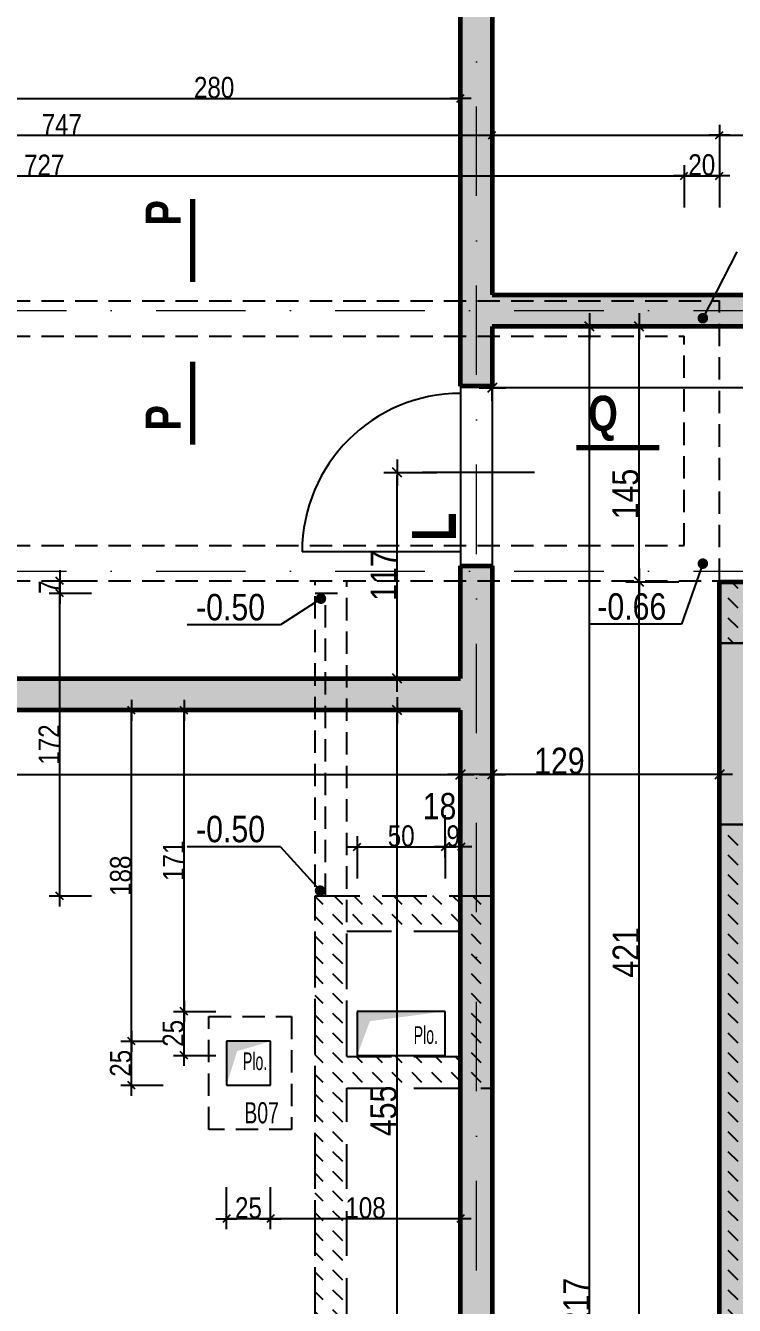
# Model space of a CAD drawing. Header units: millimetres. Extents: x 19188 to 26006, y -37354 to 0.
# Drawn here: x 20293 to 20696, y -35135 to -34408 of the extents above; entities that cross this region are included whole.
import ezdxf
from ezdxf.enums import TextEntityAlignment as Align

# ---------------------------------------------------------------- set-up
doc = ezdxf.new("R2010")
doc.units = ezdxf.units.MM
doc.linetypes.add('CACHEX2', pattern=[19.05, 12.7, -6.35])
doc.linetypes.add('TIRETPTX2', pattern=[50.8, 25.4, -12.7, 0, -12.7])
for name, color, linetype in [('01_cote_gen', 4, 'Continuous'), ('01_linteaux', 2, 'Continuous'), ('01_murs_sup', 2, 'CACHEX2'), ('01_poch_murs', 253, 'Continuous'), ('01_resv', 32, 'Continuous'), ('01_texte', 230, 'Continuous'), ('AA_COTES', 2, 'Continuous')]:
    doc.layers.add(name, color=color, linetype=linetype)
doc.layers.add('01_murs_coup', color=5, linetype='Continuous', lineweight=60)
doc.layers.add('01_tram_axes', color=2, linetype='TIRETPTX2', lineweight=9)
doc.styles.add('ARIAL NA', font='ARIALN.TTF')
doc.styles.add('impact', font='impact.ttf')
doc.styles.add('STYLE2', font='ARIALN.TTF')
doc.dimstyles.new('JB50', dxfattribs={"dimscale": 0.1, "dimtxt": 150, "dimasz": 15, "dimexe": 0.1, "dimexo": 0.1, "dimgap": 0.09, "dimtad": 1, "dimdec": 1, "dimdsep": 46, "dimtxsty": 'STYLE2', "dimblk1": 'BOND_G', "dimblk2": 'BOND_D', "dimsah": 1, "dimcen": 1.5, "dimdle": 0.01, "dimse1": 1, "dimse2": 1, "dimclrd": 4, "dimclre": 2, "dimclrt": 6, "dimazin": 2, "dimtfac": 2.333333, "dimtdec": 1, "dimtix": 1, "dimtmove": 2, "dimatfit": 3, "dimldrblk": 'BOND_G', "dimfxl": 1, "dimtolj": 1, "dimtzin": 0, "dimarcsym": 0})
doc.dimstyles.new('JB50res', dxfattribs={"dimscale": 0.1, "dimtxt": 120, "dimasz": 12, "dimexe": 0.1, "dimexo": 0.1, "dimgap": 0.09, "dimtad": 1, "dimdec": 1, "dimdsep": 46, "dimtxsty": 'STYLE2', "dimblk1": 'BOND_G', "dimblk2": 'BOND_D', "dimsah": 1, "dimcen": 1.5, "dimdle": 0.01, "dimse1": 1, "dimse2": 1, "dimclrd": 4, "dimclre": 2, "dimclrt": 6, "dimazin": 2, "dimtfac": 2.333333, "dimtdec": 1, "dimtix": 1, "dimtmove": 2, "dimatfit": 3, "dimldrblk": 'BOND_G', "dimfxl": 1, "dimtolj": 1, "dimtzin": 0, "dimarcsym": 0})

# ---------------------------------------------------------------- blocks, each defined once
blk = doc.blocks.new('BOND_G')
at = {"layer": 'AA_COTES', "color": 0}
for p, q in [((0, -5), (0, 15)), ((5, 0), (-5, 0)), ((1.77, 1.77), (-1.77, -1.77))]:
    blk.add_line(p, q, dxfattribs=at)
blk = doc.blocks.new('BOND_D')
at = {"layer": 'AA_COTES', "color": 0}
for p, q in [((0, 5), (0, -15)), ((5, 0), (-5, 0)), ((-1.77, -1.77), (1.77, 1.77))]:
    blk.add_line(p, q, dxfattribs=at)
blk = doc.blocks.new('*D3148')
at = {"layer": '01_cote_gen', "color": 4, "lineweight": -2, "ltscale": 2, "transparency": 16777216}
blk.add_line((20671.72, -85.1), (20574.72, -85.1), dxfattribs=at)
at = {"layer": 'Defpoints', "color": 0, "ltscale": 2, "transparency": 16777216}
for p in [(20673.22, 0), (20573.22, -85.1), (20573.22, -36661.01)]:
    blk.add_point(p, dxfattribs=at)
at = {"layer": '01_cote_gen', "color": 4, "lineweight": -2, "ltscale": 2, "transparency": 16777216, "xscale": 1.5, "yscale": 1.5, "zscale": 1.5, "rotation": 180}
blk.add_blockref('BOND_D', (20573.22, -85.1), dxfattribs=at)
at = {"layer": '01_cote_gen', "color": 4, "lineweight": -2, "ltscale": 2, "transparency": 16777216, "xscale": 1.5, "yscale": 1.5, "zscale": 1.5}
blk.add_blockref('BOND_G', (20673.22, -85.1), dxfattribs=at)
at = {"layer": '01_cote_gen', "color": 6, "lineweight": 0, "ltscale": 2, "transparency": 16777216, "insert": (20623.22, -77.43), "char_height": 15, "attachment_point": 5, "style": 'STYLE2'}
blk.add_mtext('\\A1;100', dxfattribs=at)
blk = doc.blocks.new('*D2943')
at = {"layer": '01_cote_gen', "color": 4, "lineweight": -2, "transparency": 16777216}
blk.add_line((20685.72, -34833.52), (20559.72, -34833.52), dxfattribs=at)
at = {"layer": 'Defpoints', "color": 0, "transparency": 16777216}
for p in [(20558.22, -34802.91), (20687.22, -34802.91), (20558.22, -34833.52)]:
    blk.add_point(p, dxfattribs=at)
at = {"layer": '01_cote_gen', "color": 4, "lineweight": -2, "transparency": 16777216, "xscale": 1.5, "yscale": 1.5, "zscale": 1.5, "rotation": 180}
blk.add_blockref('BOND_D', (20558.22, -34833.52), dxfattribs=at)
at = {"layer": '01_cote_gen', "color": 4, "lineweight": -2, "transparency": 16777216, "xscale": 1.5, "yscale": 1.5, "zscale": 1.5}
blk.add_blockref('BOND_G', (20687.22, -34833.52), dxfattribs=at)
at = {"layer": '01_cote_gen', "color": 6, "transparency": 16777216, "insert": (20596.36, -34825.85), "char_height": 15, "attachment_point": 5, "style": 'STYLE2'}
blk.add_mtext('\\A1;129', dxfattribs=at)
blk = doc.blocks.new('*D2948')
at = {"layer": '01_cote_gen', "color": 4, "lineweight": -2, "transparency": 16777216}
blk.add_line((20556.72, -34833.5), (20541.72, -34833.5), dxfattribs=at)
at = {"layer": 'Defpoints', "color": 0, "transparency": 16777216}
for p in [(20540.22, -34833.5), (20540.22, -34867.92), (20558.22, -34867.92)]:
    blk.add_point(p, dxfattribs=at)
at = {"layer": '01_cote_gen', "color": 4, "lineweight": -2, "transparency": 16777216, "xscale": 1.5, "yscale": 1.5, "zscale": 1.5, "rotation": 180}
blk.add_blockref('BOND_D', (20540.22, -34833.5), dxfattribs=at)
at = {"layer": '01_cote_gen', "color": 4, "lineweight": -2, "transparency": 16777216, "xscale": 1.5, "yscale": 1.5, "zscale": 1.5}
blk.add_blockref('BOND_G', (20558.22, -34833.5), dxfattribs=at)
at = {"layer": '01_cote_gen', "color": 6, "transparency": 16777216, "insert": (20528.27, -34851.56), "char_height": 15, "attachment_point": 5, "style": 'STYLE2'}
blk.add_mtext('\\A1;18', dxfattribs=at)
blk = doc.blocks.new('*D2983')
at = {"layer": '01_cote_gen', "color": 4, "lineweight": -2, "ltscale": 0.1, "transparency": 16777216}
blk.add_line((21306.72, -34613.82), (20559.72, -34613.82), dxfattribs=at)
at = {"layer": 'Defpoints', "color": 0, "ltscale": 0.1, "transparency": 16777216}
for p in [(20558.22, -34596.01), (21308.22, -34610.23), (20558.22, -34613.82)]:
    blk.add_point(p, dxfattribs=at)
at = {"layer": '01_cote_gen', "color": 4, "lineweight": -2, "ltscale": 0.1, "transparency": 16777216, "xscale": 1.5, "yscale": 1.5, "zscale": 1.5, "rotation": 180}
blk.add_blockref('BOND_D', (20558.22, -34613.82), dxfattribs=at)
at = {"layer": '01_cote_gen', "color": 4, "lineweight": -2, "ltscale": 0.1, "transparency": 16777216, "xscale": 1.5, "yscale": 1.5, "zscale": 1.5}
blk.add_blockref('BOND_G', (21308.22, -34613.82), dxfattribs=at)
at = {"layer": '01_cote_gen', "color": 6, "ltscale": 0.1, "transparency": 16777216, "insert": (20933.22, -34606.15), "char_height": 15, "attachment_point": 5, "style": 'STYLE2'}
blk.add_mtext('\\A1;750', dxfattribs=at)
blk = doc.blocks.new('*D2991')
at = {"layer": '01_cote_gen', "color": 4, "lineweight": -2, "ltscale": 0.1, "transparency": 16777216}
blk.add_line((19941.72, -34833.52), (20538.72, -34833.52), dxfattribs=at)
at = {"layer": 'Defpoints', "color": 0, "ltscale": 0.1, "transparency": 16777216}
for p in [(20540.22, -34833.52), (19940.22, -34860.51), (20540.22, -34887.31)]:
    blk.add_point(p, dxfattribs=at)
at = {"layer": '01_cote_gen', "color": 4, "lineweight": -2, "ltscale": 0.1, "transparency": 16777216, "xscale": 1.5, "yscale": 1.5, "zscale": 1.5, "rotation": 180}
blk.add_blockref('BOND_G', (19940.22, -34833.52), dxfattribs=at)
at = {"layer": '01_cote_gen', "color": 4, "lineweight": -2, "ltscale": 0.1, "transparency": 16777216, "xscale": 1.5, "yscale": 1.5, "zscale": 1.5}
blk.add_blockref('BOND_D', (20540.22, -34833.52), dxfattribs=at)
at = {"layer": '01_cote_gen', "color": 6, "ltscale": 0.1, "transparency": 16777216, "insert": (20240.22, -34825.85), "char_height": 15, "attachment_point": 5, "style": 'STYLE2'}
blk.add_mtext('\\A1;600', dxfattribs=at)
blk = doc.blocks.new('*D3129')
at = {"layer": '01_cote_gen', "color": 4, "lineweight": -2, "ltscale": 0.1, "transparency": 16777216}
blk.add_line((20504.15, -34777.51), (20504.15, -34663.53), dxfattribs=at)
at = {"layer": 'Defpoints', "color": 0, "ltscale": 0.1, "transparency": 16777216}
for p in [(20504.15, -34662.03), (20509.52, -34662.03), (20509.52, -34779.01)]:
    blk.add_point(p, dxfattribs=at)
at = {"layer": '01_cote_gen', "color": 4, "lineweight": -2, "ltscale": 0.1, "transparency": 16777216, "xscale": 1.5, "yscale": 1.5, "zscale": 1.5}
for name, p, rotation in [('BOND_D', (20504.15, -34662.03), 90), ('BOND_G', (20504.15, -34779.01), 270)]:
    blk.add_blockref(name, p, dxfattribs=dict(at, rotation=rotation))
at = {"layer": '01_cote_gen', "color": 6, "ltscale": 0.1, "transparency": 16777216, "insert": (20496.61, -34720.52), "char_height": 15, "attachment_point": 5, "rotation": 90, "style": 'STYLE2'}
blk.add_mtext('\\A1;117', dxfattribs=at)
blk = doc.blocks.new('*D3035')
at = {"layer": '01_cote_gen', "color": 4, "lineweight": -2, "ltscale": 0.1, "transparency": 16777216}
blk.add_line((20613.54, -35794.51), (20613.54, -34580.51), dxfattribs=at)
at = {"layer": 'Defpoints', "color": 0, "ltscale": 0.1, "transparency": 16777216}
for p in [(20613.54, -34579.01), (20641.87, -34579.01), (20621.04, -35796.01)]:
    blk.add_point(p, dxfattribs=at)
at = {"layer": '01_cote_gen', "color": 4, "lineweight": -2, "ltscale": 0.1, "transparency": 16777216, "xscale": 1.5, "yscale": 1.5, "zscale": 1.5}
for name, p, rotation in [('BOND_D', (20613.54, -34579.01), 90), ('BOND_G', (20613.54, -35796.01), 270)]:
    blk.add_blockref(name, p, dxfattribs=dict(at, rotation=rotation))
at = {"layer": '01_cote_gen', "color": 6, "ltscale": 0.1, "transparency": 16777216, "insert": (20606, -35138.45), "char_height": 15, "attachment_point": 5, "rotation": 90, "style": 'STYLE2'}
blk.add_mtext('\\A1;1217', dxfattribs=at)
blk = doc.blocks.new('*D3038')
at = {"layer": '01_cote_gen', "color": 4, "lineweight": -2, "ltscale": 0.1, "transparency": 16777216}
blk.add_line((20641.65, -34722.49), (20641.65, -34580.51), dxfattribs=at)
at = {"layer": 'Defpoints', "color": 0, "ltscale": 0.1, "transparency": 16777216}
for p in [(20641.65, -34579.01), (20654.66, -34579.01), (20664.15, -34723.99)]:
    blk.add_point(p, dxfattribs=at)
at = {"layer": '01_cote_gen', "color": 4, "lineweight": -2, "ltscale": 0.1, "transparency": 16777216, "xscale": 1.5, "yscale": 1.5, "zscale": 1.5}
for name, p, rotation in [('BOND_D', (20641.65, -34579.01), 90), ('BOND_G', (20641.65, -34723.99), 270)]:
    blk.add_blockref(name, p, dxfattribs=dict(at, rotation=rotation))
at = {"layer": '01_cote_gen', "color": 6, "ltscale": 0.1, "transparency": 16777216, "insert": (20633.98, -34674.21), "char_height": 15, "attachment_point": 5, "rotation": 90, "style": 'STYLE2'}
blk.add_mtext('\\A1;145', dxfattribs=at)
blk = doc.blocks.new('*D3116')
at = {"layer": '01_cote_gen', "color": 4, "lineweight": -2, "ltscale": 0.1, "transparency": 16777216}
blk.add_line((20504.15, -35250.51), (20504.15, -34798.51), dxfattribs=at)
at = {"layer": 'Defpoints', "color": 0, "ltscale": 0.1, "transparency": 16777216}
for p in [(20504.15, -34797.01), (20518.51, -34797.01), (20518.51, -35252.01)]:
    blk.add_point(p, dxfattribs=at)
at = {"layer": '01_cote_gen', "color": 4, "lineweight": -2, "ltscale": 0.1, "transparency": 16777216, "xscale": 1.5, "yscale": 1.5, "zscale": 1.5}
for name, p, rotation in [('BOND_D', (20504.15, -34797.01), 90), ('BOND_G', (20504.15, -35252.01), 270)]:
    blk.add_blockref(name, p, dxfattribs=dict(at, rotation=rotation))
at = {"layer": '01_cote_gen', "color": 6, "ltscale": 0.1, "transparency": 16777216, "insert": (20496.51, -35024.51), "char_height": 15, "attachment_point": 5, "rotation": 90, "style": 'STYLE2'}
blk.add_mtext('\\A1;455', dxfattribs=at)
blk = doc.blocks.new('*D2923')
at = {"layer": '01_cote_gen', "color": 4, "lineweight": -2, "ltscale": 0.1, "transparency": 16777216}
blk.add_line((20641.65, -35143.48), (20641.65, -34725.49), dxfattribs=at)
at = {"layer": 'Defpoints', "color": 0, "ltscale": 0.1, "transparency": 16777216}
for p in [(20641.65, -34723.99), (20664.15, -34723.99), (20664.15, -35144.98)]:
    blk.add_point(p, dxfattribs=at)
at = {"layer": '01_cote_gen', "color": 4, "lineweight": -2, "ltscale": 0.1, "transparency": 16777216, "xscale": 1.5, "yscale": 1.5, "zscale": 1.5}
for name, p, rotation in [('BOND_D', (20641.65, -34723.99), 90), ('BOND_G', (20641.65, -35144.98), 270)]:
    blk.add_blockref(name, p, dxfattribs=dict(at, rotation=rotation))
at = {"layer": '01_cote_gen', "color": 6, "ltscale": 0.1, "transparency": 16777216, "insert": (20634.11, -34934.48), "char_height": 15, "attachment_point": 5, "rotation": 90, "style": 'STYLE2'}
blk.add_mtext('\\A1;421', dxfattribs=at)
blk = doc.blocks.new('*D3701')
at = {"layer": '01_cote_gen', "color": 4, "lineweight": -2, "ltscale": 0.1, "transparency": 16777216}
blk.add_line((20559.42, -34470.45), (20866, -34470.45), dxfattribs=at)
at = {"layer": 'Defpoints', "color": 0, "ltscale": 0.1, "transparency": 16777216}
for p in [(20867.2, -34470.45), (20558.22, -34505.82), (20867.2, -34540.99)]:
    blk.add_point(p, dxfattribs=at)
at = {"layer": '01_cote_gen', "color": 4, "lineweight": -2, "ltscale": 0.1, "transparency": 16777216, "xscale": 1.2, "yscale": 1.2, "zscale": 1.2, "rotation": 180}
blk.add_blockref('BOND_G', (20558.22, -34470.45), dxfattribs=at)
at = {"layer": '01_cote_gen', "color": 4, "lineweight": -2, "ltscale": 0.1, "transparency": 16777216, "xscale": 1.2, "yscale": 1.2, "zscale": 1.2}
blk.add_blockref('BOND_D', (20867.2, -34470.45), dxfattribs=at)
at = {"layer": '01_cote_gen', "color": 6, "ltscale": 0.1, "transparency": 16777216, "insert": (20712.71, -34464.32), "char_height": 12, "attachment_point": 5, "style": 'STYLE2'}
blk.add_mtext('\\A1;309', dxfattribs=at)
blk = doc.blocks.new('*D3715')
at = {"layer": '01_cote_gen', "color": 4, "lineweight": -2, "ltscale": 0.1, "transparency": 16777216}
blk.add_line((20353.31, -35008.77), (20353.31, -34986.17), dxfattribs=at)
at = {"layer": 'Defpoints', "color": 0, "ltscale": 0.1, "transparency": 16777216}
for p in [(20353.31, -34984.97), (20432.24, -34984.97), (20432.24, -35009.97)]:
    blk.add_point(p, dxfattribs=at)
at = {"layer": '01_cote_gen', "color": 4, "lineweight": -2, "ltscale": 0.1, "transparency": 16777216, "xscale": 1.2, "yscale": 1.2, "zscale": 1.2}
for name, p, rotation in [('BOND_D', (20353.31, -34984.97), 90), ('BOND_G', (20353.31, -35009.97), 270)]:
    blk.add_blockref(name, p, dxfattribs=dict(at, rotation=rotation))
at = {"layer": '01_cote_gen', "color": 6, "ltscale": 0.1, "transparency": 16777216, "insert": (20347.18, -34997.47), "char_height": 12, "attachment_point": 5, "rotation": 90, "style": 'STYLE2'}
blk.add_mtext('\\A1;25', dxfattribs=at)
blk = doc.blocks.new('*D3716')
at = {"layer": '01_cote_gen', "color": 4, "lineweight": -2, "ltscale": 0.1, "transparency": 16777216}
blk.add_line((20353.31, -34983.77), (20353.31, -34798.21), dxfattribs=at)
at = {"layer": 'Defpoints', "color": 0, "ltscale": 0.1, "transparency": 16777216}
for p in [(20353.31, -34797.01), (20360.46, -34797.01), (20367.25, -34984.97)]:
    blk.add_point(p, dxfattribs=at)
at = {"layer": '01_cote_gen', "color": 4, "lineweight": -2, "ltscale": 0.1, "transparency": 16777216, "xscale": 1.2, "yscale": 1.2, "zscale": 1.2}
for name, p, rotation in [('BOND_D', (20353.31, -34797.01), 90), ('BOND_G', (20353.31, -34984.97), 270)]:
    blk.add_blockref(name, p, dxfattribs=dict(at, rotation=rotation))
at = {"layer": '01_cote_gen', "color": 6, "ltscale": 0.1, "transparency": 16777216, "insert": (20347.18, -34890.99), "char_height": 12, "attachment_point": 5, "rotation": 90, "style": 'STYLE2'}
blk.add_mtext('\\A1;188', dxfattribs=at)
blk = doc.blocks.new('*D3717')
at = {"layer": '01_cote_gen', "color": 4, "lineweight": -2, "ltscale": 0.1, "transparency": 16777216}
blk.add_line((20383.15, -34991.78), (20383.15, -34969.18), dxfattribs=at)
at = {"layer": 'Defpoints', "color": 0, "ltscale": 0.1, "transparency": 16777216}
for p in [(20383.15, -34967.98), (20531.5, -34967.98), (20531.5, -34992.98)]:
    blk.add_point(p, dxfattribs=at)
at = {"layer": '01_cote_gen', "color": 4, "lineweight": -2, "ltscale": 0.1, "transparency": 16777216, "xscale": 1.2, "yscale": 1.2, "zscale": 1.2}
for name, p, rotation in [('BOND_D', (20383.15, -34967.98), 90), ('BOND_G', (20383.15, -34992.98), 270)]:
    blk.add_blockref(name, p, dxfattribs=dict(at, rotation=rotation))
at = {"layer": '01_cote_gen', "color": 6, "ltscale": 0.1, "transparency": 16777216, "insert": (20377.01, -34980.48), "char_height": 12, "attachment_point": 5, "rotation": 90, "style": 'STYLE2'}
blk.add_mtext('\\A1;25', dxfattribs=at)
blk = doc.blocks.new('*D3718')
at = {"layer": '01_cote_gen', "color": 4, "lineweight": -2, "ltscale": 0.1, "transparency": 16777216}
blk.add_line((20383.15, -34966.78), (20383.15, -34798.21), dxfattribs=at)
at = {"layer": 'Defpoints', "color": 0, "ltscale": 0.1, "transparency": 16777216}
for p in [(20383.15, -34797.01), (20389.15, -34797.01), (20389.15, -34967.98)]:
    blk.add_point(p, dxfattribs=at)
at = {"layer": '01_cote_gen', "color": 4, "lineweight": -2, "ltscale": 0.1, "transparency": 16777216, "xscale": 1.2, "yscale": 1.2, "zscale": 1.2}
for name, p, rotation in [('BOND_D', (20383.15, -34797.01), 90), ('BOND_G', (20383.15, -34967.98), 270)]:
    blk.add_blockref(name, p, dxfattribs=dict(at, rotation=rotation))
at = {"layer": '01_cote_gen', "color": 6, "ltscale": 0.1, "transparency": 16777216, "insert": (20377.11, -34882.49), "char_height": 12, "attachment_point": 5, "rotation": 90, "style": 'STYLE2'}
blk.add_mtext('\\A1;171', dxfattribs=at)
blk = doc.blocks.new('*D3719')
at = {"layer": '01_cote_gen', "color": 4, "lineweight": -2, "ltscale": 0.1, "transparency": 16777216}
blk.add_line((20482.7, -34874.57), (20530.3, -34874.57), dxfattribs=at)
at = {"layer": 'Defpoints', "color": 0, "ltscale": 0.1, "transparency": 16777216}
for p in [(20531.5, -34874.57), (20481.5, -34967.98), (20531.5, -34967.98)]:
    blk.add_point(p, dxfattribs=at)
at = {"layer": '01_cote_gen', "color": 4, "lineweight": -2, "ltscale": 0.1, "transparency": 16777216, "xscale": 1.2, "yscale": 1.2, "zscale": 1.2, "rotation": 180}
blk.add_blockref('BOND_G', (20481.5, -34874.57), dxfattribs=at)
at = {"layer": '01_cote_gen', "color": 4, "lineweight": -2, "ltscale": 0.1, "transparency": 16777216, "xscale": 1.2, "yscale": 1.2, "zscale": 1.2}
blk.add_blockref('BOND_D', (20531.5, -34874.57), dxfattribs=at)
at = {"layer": '01_cote_gen', "color": 6, "ltscale": 0.1, "transparency": 16777216, "insert": (20506.5, -34868.44), "char_height": 12, "attachment_point": 5, "style": 'STYLE2'}
blk.add_mtext('\\A1;50', dxfattribs=at)
blk = doc.blocks.new('*D3720')
at = {"layer": '01_cote_gen', "color": 4, "lineweight": -2, "ltscale": 0.1, "transparency": 16777216}
blk.add_line((20539.33, -34874.57), (20532.7, -34874.57), dxfattribs=at)
at = {"layer": 'Defpoints', "color": 0, "ltscale": 0.1, "transparency": 16777216}
for p in [(20531.5, -34874.57), (20531.5, -34971.25), (20540.53, -34971.25)]:
    blk.add_point(p, dxfattribs=at)
at = {"layer": '01_cote_gen', "color": 4, "lineweight": -2, "ltscale": 0.1, "transparency": 16777216, "xscale": 1.2, "yscale": 1.2, "zscale": 1.2, "rotation": 180}
blk.add_blockref('BOND_D', (20531.5, -34874.57), dxfattribs=at)
at = {"layer": '01_cote_gen', "color": 4, "lineweight": -2, "ltscale": 0.1, "transparency": 16777216, "xscale": 1.2, "yscale": 1.2, "zscale": 1.2}
blk.add_blockref('BOND_G', (20540.53, -34874.57), dxfattribs=at)
at = {"layer": '01_cote_gen', "color": 6, "ltscale": 0.1, "transparency": 16777216, "insert": (20536.02, -34868.44), "char_height": 12, "attachment_point": 5, "style": 'STYLE2'}
blk.add_mtext('\\A1;9', dxfattribs=at)
blk = doc.blocks.new('*D3745')
at = {"layer": '01_cote_gen', "color": 4, "lineweight": -2, "ltscale": 0.1, "transparency": 16777216}
blk.add_line((20261.47, -34449.52), (20539.02, -34449.52), dxfattribs=at)
at = {"layer": 'Defpoints', "color": 0, "ltscale": 0.1, "transparency": 16777216}
for p in [(20540.22, -34449.52), (20540.22, -34455.83), (20260.27, -34467.52)]:
    blk.add_point(p, dxfattribs=at)
at = {"layer": '01_cote_gen', "color": 4, "lineweight": -2, "ltscale": 0.1, "transparency": 16777216, "xscale": 1.2, "yscale": 1.2, "zscale": 1.2, "rotation": 180}
blk.add_blockref('BOND_G', (20260.27, -34449.52), dxfattribs=at)
at = {"layer": '01_cote_gen', "color": 4, "lineweight": -2, "ltscale": 0.1, "transparency": 16777216, "xscale": 1.2, "yscale": 1.2, "zscale": 1.2}
blk.add_blockref('BOND_D', (20540.22, -34449.52), dxfattribs=at)
at = {"layer": '01_cote_gen', "color": 6, "ltscale": 0.1, "transparency": 16777216, "insert": (20400.24, -34443.39), "char_height": 12, "attachment_point": 5, "style": 'STYLE2'}
blk.add_mtext('\\A1;280', dxfattribs=at)
blk = doc.blocks.new('*D3748')
at = {"layer": '01_cote_gen', "color": 4, "lineweight": -2, "ltscale": 0.1, "transparency": 16777216}
blk.add_line((20539.02, -35085.76), (20433.44, -35085.76), dxfattribs=at)
at = {"layer": 'Defpoints', "color": 0, "ltscale": 0.1, "transparency": 16777216}
for p in [(20432.24, -35009.97), (20540.22, -35047.8), (20432.24, -35085.76)]:
    blk.add_point(p, dxfattribs=at)
at = {"layer": '01_cote_gen', "color": 4, "lineweight": -2, "ltscale": 0.1, "transparency": 16777216, "xscale": 1.2, "yscale": 1.2, "zscale": 1.2, "rotation": 180}
blk.add_blockref('BOND_D', (20432.24, -35085.76), dxfattribs=at)
at = {"layer": '01_cote_gen', "color": 4, "lineweight": -2, "ltscale": 0.1, "transparency": 16777216, "xscale": 1.2, "yscale": 1.2, "zscale": 1.2}
blk.add_blockref('BOND_G', (20540.22, -35085.76), dxfattribs=at)
at = {"layer": '01_cote_gen', "color": 6, "ltscale": 0.1, "transparency": 16777216, "insert": (20486.23, -35079.63), "char_height": 12, "attachment_point": 5, "style": 'STYLE2'}
blk.add_mtext('\\A1;108', dxfattribs=at)
blk = doc.blocks.new('*D3749')
at = {"layer": '01_cote_gen', "color": 4, "lineweight": -2, "ltscale": 0.1, "transparency": 16777216}
blk.add_line((20431.04, -35085.76), (20408.44, -35085.76), dxfattribs=at)
at = {"layer": 'Defpoints', "color": 0, "ltscale": 0.1, "transparency": 16777216}
for p in [(20407.24, -35009.97), (20432.24, -35009.97), (20407.24, -35085.76)]:
    blk.add_point(p, dxfattribs=at)
at = {"layer": '01_cote_gen', "color": 4, "lineweight": -2, "ltscale": 0.1, "transparency": 16777216, "xscale": 1.2, "yscale": 1.2, "zscale": 1.2, "rotation": 180}
blk.add_blockref('BOND_D', (20407.24, -35085.76), dxfattribs=at)
at = {"layer": '01_cote_gen', "color": 4, "lineweight": -2, "ltscale": 0.1, "transparency": 16777216, "xscale": 1.2, "yscale": 1.2, "zscale": 1.2}
blk.add_blockref('BOND_G', (20432.24, -35085.76), dxfattribs=at)
at = {"layer": '01_cote_gen', "color": 6, "ltscale": 0.1, "transparency": 16777216, "insert": (20419.74, -35079.63), "char_height": 12, "attachment_point": 5, "style": 'STYLE2'}
blk.add_mtext('\\A1;25', dxfattribs=at)
blk = doc.blocks.new('*D3856')
at = {"layer": '01_cote_gen', "color": 4, "lineweight": -2, "ltscale": 0.5, "transparency": 16777216}
blk.add_line((19941.42, -34470.45), (20686.02, -34470.45), dxfattribs=at)
at = {"layer": 'Defpoints', "color": 0, "ltscale": 0.5, "transparency": 16777216}
for p in [(20687.22, -34470.45), (19940.22, -34506.77), (20687.22, -34564.51)]:
    blk.add_point(p, dxfattribs=at)
at = {"layer": '01_cote_gen', "color": 4, "lineweight": -2, "ltscale": 0.5, "transparency": 16777216, "xscale": 1.2, "yscale": 1.2, "zscale": 1.2, "rotation": 180}
blk.add_blockref('BOND_G', (19940.22, -34470.45), dxfattribs=at)
at = {"layer": '01_cote_gen', "color": 4, "lineweight": -2, "ltscale": 0.5, "transparency": 16777216, "xscale": 1.2, "yscale": 1.2, "zscale": 1.2}
blk.add_blockref('BOND_D', (20687.22, -34470.45), dxfattribs=at)
at = {"layer": '01_cote_gen', "color": 6, "ltscale": 0.5, "transparency": 16777216, "insert": (20313.72, -34464.44), "char_height": 12, "attachment_point": 5, "style": 'STYLE2'}
blk.add_mtext('\\A1;747', dxfattribs=at)
blk = doc.blocks.new('*D3857')
at = {"layer": '01_cote_gen', "color": 4, "lineweight": -2, "ltscale": 0.5, "transparency": 16777216}
blk.add_line((19941.42, -34493.47), (20666.02, -34493.47), dxfattribs=at)
at = {"layer": 'Defpoints', "color": 0, "ltscale": 0.5, "transparency": 16777216}
for p in [(19940.22, -34488.45), (20667.22, -34493.47), (20667.22, -34584.51)]:
    blk.add_point(p, dxfattribs=at)
at = {"layer": '01_cote_gen', "color": 4, "lineweight": -2, "ltscale": 0.5, "transparency": 16777216, "xscale": 1.2, "yscale": 1.2, "zscale": 1.2, "rotation": 180}
blk.add_blockref('BOND_G', (19940.22, -34493.47), dxfattribs=at)
at = {"layer": '01_cote_gen', "color": 4, "lineweight": -2, "ltscale": 0.5, "transparency": 16777216, "xscale": 1.2, "yscale": 1.2, "zscale": 1.2}
blk.add_blockref('BOND_D', (20667.22, -34493.47), dxfattribs=at)
at = {"layer": '01_cote_gen', "color": 6, "ltscale": 0.5, "transparency": 16777216, "insert": (20303.72, -34487.43), "char_height": 12, "attachment_point": 5, "style": 'STYLE2'}
blk.add_mtext('\\A1;727', dxfattribs=at)
blk = doc.blocks.new('*D3858')
at = {"layer": '01_cote_gen', "color": 4, "lineweight": -2, "ltscale": 0.5, "transparency": 16777216}
blk.add_line((20668.42, -34493.47), (20686.02, -34493.47), dxfattribs=at)
at = {"layer": 'Defpoints', "color": 0, "ltscale": 0.5, "transparency": 16777216}
for p in [(20687.22, -34488.45), (20687.22, -34493.47), (20667.22, -34499.47)]:
    blk.add_point(p, dxfattribs=at)
at = {"layer": '01_cote_gen', "color": 4, "lineweight": -2, "ltscale": 0.5, "transparency": 16777216, "xscale": 1.2, "yscale": 1.2, "zscale": 1.2, "rotation": 180}
blk.add_blockref('BOND_G', (20667.22, -34493.47), dxfattribs=at)
at = {"layer": '01_cote_gen', "color": 4, "lineweight": -2, "ltscale": 0.5, "transparency": 16777216, "xscale": 1.2, "yscale": 1.2, "zscale": 1.2}
blk.add_blockref('BOND_D', (20687.22, -34493.47), dxfattribs=at)
at = {"layer": '01_cote_gen', "color": 6, "ltscale": 0.5, "transparency": 16777216, "insert": (20677.22, -34487.33), "char_height": 12, "attachment_point": 5, "style": 'STYLE2'}
blk.add_mtext('\\A1;20', dxfattribs=at)
blk = doc.blocks.new('*D3865')
at = {"layer": '01_cote_gen', "color": 4, "lineweight": -2, "ltscale": 0.1, "transparency": 16777216}
blk.add_line((20312.53, -34901.27), (20312.53, -34731.71), dxfattribs=at)
at = {"layer": 'Defpoints', "color": 0, "ltscale": 0.1, "transparency": 16777216}
for p in [(20312.53, -34730.51), (20475.57, -34730.51), (20330.53, -34902.47)]:
    blk.add_point(p, dxfattribs=at)
at = {"layer": '01_cote_gen', "color": 4, "lineweight": -2, "ltscale": 0.1, "transparency": 16777216, "xscale": 1.2, "yscale": 1.2, "zscale": 1.2}
for name, p, rotation in [('BOND_D', (20312.53, -34730.51), 90), ('BOND_G', (20312.53, -34902.47), 270)]:
    blk.add_blockref(name, p, dxfattribs=dict(at, rotation=rotation))
at = {"layer": '01_cote_gen', "color": 6, "ltscale": 0.1, "transparency": 16777216, "insert": (20306.5, -34816.49), "char_height": 12, "attachment_point": 5, "rotation": 90, "style": 'STYLE2'}
blk.add_mtext('\\A1;172', dxfattribs=at)
blk = doc.blocks.new('*D3866')
at = {"layer": '01_cote_gen', "color": 4, "lineweight": -2, "ltscale": 0.1, "transparency": 16777216}
blk.add_line((20312.53, -34729.31), (20312.53, -34724.71), dxfattribs=at)
at = {"layer": 'Defpoints', "color": 0, "ltscale": 0.1, "transparency": 16777216}
for p in [(20312.53, -34723.51), (20322.24, -34723.51), (20322.24, -34730.51)]:
    blk.add_point(p, dxfattribs=at)
at = {"layer": '01_cote_gen', "color": 4, "lineweight": -2, "ltscale": 0.1, "transparency": 16777216, "xscale": 1.2, "yscale": 1.2, "zscale": 1.2}
for name, p, rotation in [('BOND_D', (20312.53, -34723.51), 90), ('BOND_G', (20312.53, -34730.51), 270)]:
    blk.add_blockref(name, p, dxfattribs=dict(at, rotation=rotation))
at = {"layer": '01_cote_gen', "color": 6, "ltscale": 0.1, "transparency": 16777216, "insert": (20306.53, -34727.01), "char_height": 12, "attachment_point": 5, "rotation": 90, "style": 'STYLE2'}
blk.add_mtext('\\A1;7', dxfattribs=at)

msp = doc.modelspace()

# ---------------------------------------------------------------- hatches: boundary and pattern name
at = {"layer": '01_murs_sup', "ltscale": 0.1}
h = msp.add_hatch(dxfattribs=at)
h.set_pattern_fill('DASH', color=256, scale=2.5, angle=135)
h.set_pattern_definition([(135, (2512.853, 4257.749), (-11.2253202, 9e-16), [7.9375, -7.9375])])
h.paths.add_polyline_path([(20707.22, -35124.98), (20707.22, -35035.98), (20932.22, -35035.98), (20932.22, -35082.6), (20913.18, -35082.6), (20913.18, -35124.98)], flags=16)
h.paths.add_polyline_path([(20707.22, -35015.98), (20707.22, -34922.37), (20932.22, -34922.37), (20932.22, -35015.98)], flags=16)
h.paths.add_polyline_path([(20540.53, -34993.58), (20475.57, -34993.58), (20475.57, -34922.37), (20540.53, -34922.37)], flags=16)
h.paths.add_polyline_path([(20501.1, -34979.64, -1), (20521.1, -34979.64, -1)], flags=0)
h.paths.add_polyline_path([(20504.6, -34979.64, -1), (20517.6, -34979.64, -1)], flags=0)
h.paths.add_polyline_path([(21308.22, -34929.98), (21292.22, -34929.98), (21292.22, -35082.6), (21177.34, -35082.6), (21177.34, -35100.6), (21308.22, -35100.6)])
h.paths.add_polyline_path([(21308.22, -34819.98), (21292.22, -34819.98), (21292.22, -34741.98), (21177.3, -34741.98), (21177.3, -34723.98), (21308.22, -34723.98)])
h.paths.add_polyline_path([(21067.3, -34723.98), (20952.22, -34723.98), (20952.22, -34741.98), (21067.3, -34741.98)])
h.paths.add_polyline_path([(20842.22, -34723.98), (20687.22, -34723.98), (20687.22, -34758.88), (20707.22, -34758.88), (20707.22, -34741.98), (20842.22, -34741.98)])
h.paths.add_polyline_path([(20488.39, -34973.54), (20533.95, -34973.54), (20533.95, -34948.33), (20488.39, -34948.33)], flags=8)
h.paths.add_polyline_path([(20947.22, -34880.09), (20947.22, -34902.37), (20872.38, -34902.37), (20872.38, -34880.09)])
h.paths.add_polyline_path([(20675.57, -35309.98), (20675.57, -35329.98), (20933.18, -35329.98), (20933.18, -35100.6), (21067.3, -35100.6), (21067.3, -35082.6), (20952.22, -35082.6), (20952.22, -34902.37), (20947.22, -34902.37), (20947.22, -34880.09), (20872.38, -34880.09), (20872.38, -34902.37), (20707.22, -34902.37), (20707.22, -34861.88), (20687.22, -34861.88), (20687.22, -35144.98), (20913.18, -35144.98), (20913.18, -35309.98)])
h.paths.add_polyline_path([(20457.57, -35144.98), (20475.57, -35144.98), (20475.57, -35011.58), (20558.53, -35011.58), (20558.53, -34902.37), (20457.57, -34902.37)])
h.paths.add_polyline_path([(20475.57, -35309.98), (20457.57, -35309.98), (20457.57, -35329.98), (20475.57, -35329.98)])
at = {"layer": '01_poch_murs', "ltscale": 0.1}
h = msp.add_hatch(color=256, dxfattribs=at)
h.dxf.hatch_style = 1
h.paths.add_polyline_path([(20637.22, -33952.01), (20540.22, -33952.01), (20540.22, -33752.01), (20540.22, -33952.01), (20437.22, -33952.01), (20437.22, -33968.01), (20540.22, -33968.01), (20540.22, -34613.01), (20558.22, -34613.01), (20558.22, -34579.01), (20934.22, -34579.01), (20934.22, -34560.98), (20558.22, -34561.01), (20558.22, -33968.01), (20637.22, -33968.01)])
h.paths.add_polyline_path([(20337.22, -33952.01), (20237.22, -33952.01), (20237.22, -33968.01), (20337.22, -33968.01)])
h.paths.add_polyline_path([(20037.22, -33952.01), (19924.22, -33952.01), (19924.22, -34424.01), (19940.22, -34424.01), (19940.22, -33968.01), (20037.22, -33968.01)])
h.paths.add_polyline_path([(21037.22, -33952.01), (20837.22, -33952.01), (20837.22, -33968.01), (21037.22, -33968.01)])
h.paths.add_polyline_path([(21308.22, -33752.01), (21292.22, -33752.01), (21292.22, -33952.01), (21292.22, -33952.01), (21137.22, -33952.01), (21137.22, -33968.01), (21292.22, -33968.01), (21292.22, -34561.01), (21036.22, -34561.01), (21036.22, -34579.01), (21308.22, -34578.99)])
h.paths.add_polyline_path([(21536.22, -33952.01), (21310.22, -33952.01), (21310.22, -34579.01), (21562.22, -34579.01), (21562.22, -34561.01), (21326.22, -34561.01), (21326.22, -33968.01), (21536.22, -33968.01)])
h.paths.add_polyline_path([(21794.22, -33952.01), (21636.22, -33952.01), (21636.22, -33968.01), (21794.22, -33968.01)])
h.paths.add_polyline_path([(22112.22, -33952.01), (21894.22, -33952.01), (21894.22, -33968.01), (22112.22, -33968.01)])
h.paths.add_polyline_path([(22349.22, -33952.01), (22212.22, -33952.01), (22212.22, -33968.01), (22333.22, -33968.01), (22333.22, -34019.01), (22349.22, -34019.01)])
h.paths.add_polyline_path([(22349.22, -34219.01), (22333.22, -34219.01), (22333.71, -34365.05), (22349.71, -34365.05)])
h.paths.add_polyline_path([(22349.71, -34465.05), (22333.71, -34465.05), (22333.22, -34635.01), (21907.22, -34635.01), (21907.22, -34570.01), (21887.22, -34570.01), (21887.22, -34635.01), (21721.22, -34635.01), (21721.22, -34561.01), (21664.22, -34561.01), (21664.22, -34579.01), (21703.22, -34579.01), (21703.22, -34709.01), (21664.22, -34709.01), (21664.22, -34727.01), (21721.22, -34727.01), (21721.22, -34653.01), (21887.22, -34653.01), (21887.22, -34718.01), (21907.22, -34718.01), (21907.22, -34653.01), (22333.22, -34653.01), (22333.22, -34823.01), (22349.22, -34823.01)])
h.paths.add_polyline_path([(21562.22, -34709.01), (21310.22, -34709.01), (21310.22, -35336.01), (21571.22, -35336.01), (21571.22, -35320.01), (21326.22, -35320.01), (21326.22, -34727.01), (21562.22, -34727.01)])
h.paths.add_polyline_path([(22349.22, -34923.01), (22333.22, -34923.01), (22333.22, -35019.01), (22349.22, -35019.01)])
h.paths.add_polyline_path([(20952.22, -34741.99), (20967.22, -34741.99), (20967.22, -34723.99), (20869.22, -34723.99), (20869.22, -34741.99), (20932.22, -34741.99), (20932.22, -34904.99), (20707.22, -34904.99), (20707.22, -34741.99), (20767.22, -34741.99), (20767.22, -34723.99), (20687.22, -34723.99), (20687.22, -35144.98), (20913.18, -35144.98), (20913.18, -35309.98), (20688.22, -35309.98), (20688.22, -35493.98), (20706.22, -35493.98), (20706.22, -35329.98), (20933.18, -35329.98), (20933.18, -35101.99), (21292.22, -35101.99), (21292.22, -35375.01), (21308.22, -35375.01), (21308.22, -34723.99), (21069.22, -34723.99), (21069.22, -34741.99), (21292.22, -34741.99), (21292.22, -35081.99), (20952.22, -35081.99)])
h.paths.add_polyline_path([(20932.22, -34924.99), (20932.22, -35014.99), (20707.22, -35014.99), (20707.22, -34924.99)], flags=16)
h.paths.add_polyline_path([(20932.22, -35034.99), (20932.22, -35081.99), (20913.18, -35081.99), (20913.18, -35124.98), (20707.22, -35124.98), (20707.22, -35034.99)], flags=16)
h.paths.add_polyline_path([(20558.22, -34715.01), (20540.22, -34715.01), (20540.22, -34779.01), (19940.22, -34779.01), (19940.22, -34524.01), (19924.22, -34524.01), (19924.22, -34924.01), (19940.22, -34924.01), (19940.22, -34797.01), (20540.22, -34797.01), (20540.22, -35203), (20558.22, -35203)])
h.paths.add_polyline_path([(20558.22, -35305), (20540.22, -35305), (20540.25, -35591.01), (19940.25, -35591.01), (19940.22, -35529.01), (19924.22, -35529.01), (19924.22, -35820.01), (19940.22, -35820.01), (19940.25, -35609.01), (20540.25, -35609.01), (20540.22, -35814.01), (20581.22, -35814.01), (20581.22, -35796.01), (20558.22, -35796.01)])
h.paths.add_polyline_path([(20706.22, -35595.98), (20688.22, -35595.98), (20688.22, -35796.01), (20683.22, -35796.01), (20683.22, -35814.01), (20688.22, -35814.01), (20688.22, -36205), (20457.22, -36205), (20457.22, -36223), (20688.22, -36223), (20688.22, -36381.01), (20928.22, -36381.01), (20928.22, -36645.01), (20673.22, -36645.01), (20673.22, -36661.01), (21006.22, -36661.01), (21006.22, -36645.01), (20944.22, -36645.01), (20944.22, -36381.01), (20962.22, -36381.01), (20962.22, -36365.01), (20706.22, -36365.01)])
h.paths.add_polyline_path([(21308.22, -35475.01), (21292.22, -35475.01), (21292.22, -35719.01), (21308.22, -35719.01)])
h.paths.add_polyline_path([(21308.22, -35819.01), (21292.22, -35819.01), (21292.22, -36019.01), (21308.22, -36019.01)])
h.paths.add_polyline_path([(21308.22, -36119.01), (21292.22, -36119.01), (21292.22, -36365.01), (21262.22, -36365.01), (21262.22, -36381.01), (21308.22, -36381.01)])
h.paths.add_polyline_path([(20303.22, -36365), (20265.22, -36365.01), (20265.22, -36381.01), (20287.22, -36381), (20287.22, -36645), (20226.22, -36645.01), (20226.22, -36661.01), (20326.22, -36661.01), (20326.22, -36645.01), (20303.22, -36645.01)])
h.paths.add_polyline_path([(19940.22, -36225.01), (19924.22, -36225.01), (19924.22, -36381.01), (19965.22, -36381.01), (19965.22, -36365.01), (19940.22, -36365.01)])
h.paths.add_polyline_path([(19940.22, -35920.01), (19924.22, -35920.01), (19924.22, -36125.01), (19940.22, -36125.01)])
h.paths.add_polyline_path([(20573.22, -36645.01), (20426.22, -36645.01), (20426.22, -36661.01), (20573.22, -36661.01)])
h.paths.add_polyline_path([(20939.22, -34760.38), (20939.36, -34760.38), (20939.36, -34749.79), (20939.22, -34749.79)], flags=16)
h.paths.add_polyline_path([(20292.02, -36497.71), (20292.02, -36466.48)], flags=16)

# ---------------------------------------------------------------- linework, layer by layer
at = {"layer": '01_linteaux', "ltscale": 0.1}
for p, q in [((20540.22, -34613.01), (20540.22, -34715.01)), ((20558.22, -34613.01), (20558.22, -34715.01)), ((20582.21, -34662.03), (20518.51, -34662.03)), ((20582.21, -34662.03), (20518.51, -34662.03)), ((20540.22, -34707.03), (20450.22, -34707.03)), ((20540.22, -34707.03), (20450.22, -34707.03))]:
    msp.add_line(p, q, dxfattribs=at)
msp.add_arc((20540.22, -34707.03), 90, 90, 180, dxfattribs=at)
msp.add_arc((20540.22, -34707.03), 90, 90, 180, dxfattribs=at)
at = {"layer": '01_murs_coup'}
for p, q in [((20540.22, -34613.01), (20540.22, -33968.01)), ((20558.22, -33968.01), (20558.22, -34561.01)), ((20558.22, -34561.01), (20934.22, -34560.98)), ((20558.22, -34579.01), (20558.22, -34613.01)), ((20934.22, -34579.01), (20558.22, -34579.01)), ((20558.22, -34613.01), (20540.22, -34613.01)), ((20540.22, -34779.01), (20540.22, -34715.01)), ((20540.22, -34715.01), (20558.22, -34715.01)), ((20558.22, -34715.01), (20558.22, -35203)), ((20687.22, -35144.98), (20687.22, -34723.99)), ((20687.22, -34723.99), (20767.22, -34723.99)), ((19940.22, -34779.01), (20540.22, -34779.01)), ((20540.22, -34797.01), (19940.22, -34797.01)), ((20540.22, -35203), (20540.22, -34797.01))]:
    msp.add_line(p, q, dxfattribs=at)
at = {"layer": '01_murs_sup'}
for p, q in [((19940.22, -34564.51), (20687.22, -34564.51)), ((20687.22, -34723.51), (20687.22, -34564.51)), ((19940.22, -34584.51), (20667.22, -34584.51)), ((20667.22, -34703.51), (20667.22, -34584.51)), ((19940.22, -34703.51), (20667.22, -34703.51)), ((19940.22, -34723.51), (20687.22, -34723.51)), ((20457.57, -35144.98), (20457.57, -34723.51)), ((20475.57, -34993.58), (20475.57, -34723.51)), ((20457.57, -34730.51), (20475.57, -34730.51)), ((20463.57, -34902.37), (20463.57, -34730.51))]:
    msp.add_line(p, q, dxfattribs=at)
at = {"layer": '01_murs_sup', "ltscale": 2}
for p, q in [((20687.22, -34723.98), (20842.22, -34723.98)), ((20687.22, -34723.98), (20842.22, -34723.98)), ((20842.22, -34723.98), (20687.22, -34723.98)), ((20842.22, -34723.98), (20687.22, -34723.98)), ((20687.22, -34758.88), (20687.22, -34723.98)), ((20687.22, -34758.88), (20687.22, -34723.98)), ((20707.22, -34758.88), (20687.22, -34758.88)), ((20687.22, -34758.88), (20707.22, -34758.88)), ((20687.22, -35144.98), (20687.22, -34861.88)), ((20707.22, -34861.88), (20687.22, -34861.88)), ((20687.22, -35144.98), (20687.22, -34861.88)), ((20687.22, -34861.88), (20707.22, -34861.88)), ((20457.57, -35144.98), (20457.57, -34902.37)), ((20457.57, -34902.37), (20558.53, -34902.37)), ((20457.57, -34902.37), (20558.53, -34902.37)), ((20558.53, -35011.58), (20558.53, -34902.37)), ((20558.53, -35011.58), (20558.53, -34902.37)), ((20475.57, -34993.58), (20475.57, -34922.37)), ((20475.57, -34922.37), (20540.53, -34922.37)), ((20475.57, -34922.37), (20540.53, -34922.37)), ((20540.53, -34993.58), (20540.53, -34922.37)), ((20540.53, -34993.58), (20540.53, -34922.37)), ((20475.57, -34993.58), (20540.53, -34993.58)), ((20475.57, -34993.58), (20540.53, -34993.58)), ((20475.57, -35144.98), (20475.57, -35011.58)), ((20475.57, -35011.58), (20558.53, -35011.58)), ((20475.57, -35011.58), (20558.53, -35011.58))]:
    msp.add_line(p, q, dxfattribs=at)
at = {"layer": '01_resv', "linetype": 'CACHEX2'}
for p, q in [((20397.23, -34970.99), (20444.23, -34970.99)), ((20397.23, -35034.99), (20397.23, -34970.99)), ((20444.23, -34970.99), (20444.23, -35034.99)), ((20444.23, -35034.99), (20397.23, -35034.99))]:
    msp.add_line(p, q, dxfattribs=at)
at = {"layer": '01_resv'}
for p, q in [((20531.5, -34967.98), (20481.5, -34967.98)), ((20481.5, -34967.98), (20481.5, -34992.98)), ((20531.5, -34967.98), (20481.5, -34967.98)), ((20531.5, -34992.98), (20531.5, -34967.98)), ((20419.74, -34984.97), (20407.24, -34984.97)), ((20407.24, -34984.97), (20407.24, -35009.97)), ((20432.24, -34984.97), (20407.24, -34984.97)), ((20432.24, -34984.97), (20419.74, -34984.97)), ((20432.24, -35009.97), (20432.24, -34984.97)), ((20481.5, -34992.98), (20531.5, -34992.98)), ((20407.24, -35009.97), (20432.24, -35009.97))]:
    msp.add_line(p, q, dxfattribs=at)
for points in [[(20481.5, -34992.98), (20481.5, -34967.98), (20488.72, -34973.55)], [(20481.5, -34967.98), (20531.5, -34967.98), (20488.72, -34973.55)], [(20407.24, -35009.97), (20407.24, -34984.97), (20413.31, -34990.62)], [(20407.24, -34984.97), (20432.24, -34984.97), (20413.31, -34990.62)]]:
    msp.add_solid(points, dxfattribs=at)
at = {"layer": '01_texte'}
for p, q in [((20697.13, -34536.67), (20677.84, -34574.33)), ((20677.84, -34713.72), (20665.75, -34748.18)), ((20460.81, -34733.73), (20437.87, -34748.52)), ((20437.87, -34748.52), (20385.02, -34748.52)), ((20665.75, -34748.18), (20612.9, -34748.18)), ((20437.87, -34874.53), (20385.02, -34874.53)), ((20437.87, -34874.53), (20460.4, -34899.43))]:
    msp.add_line(p, q, dxfattribs=at)
at = {"layer": '01_texte', "const_width": 3}
for points in [[(20388.1, -34553.8), (20388.1, -34506.61)], [(20388.1, -34646.16), (20388.1, -34598.97)], [(20605.95, -34647.86), (20653.14, -34647.86)]]:
    msp.add_lwpolyline(points, dxfattribs=at)
for points in [[(20676.34, -34574.33, 1), (20679.34, -34574.33, 1)], [(20676.34, -34713.72, 1), (20679.34, -34713.72, 1)], [(20459.39, -34733.61, 1), (20462.39, -34733.61, 1)], [(20458.9, -34899.43, 1), (20461.9, -34899.43, 1)]]:
    msp.add_lwpolyline(points, format="xyb", close=True, dxfattribs=at)
at = {"layer": '01_tram_axes', "color": 253, "ltscale": 2}
for p, q in [((20549.22, -36844), (20549.22, -33270.42)), ((19553.74, -34570.01), (22704.29, -34570.01)), ((19553.74, -34718.01), (22704.29, -34718.01))]:
    msp.add_line(p, q, dxfattribs=at)

# ---------------------------------------------------------------- texts
at = {"layer": '01_texte', "style": 'impact'}
for p in [(20371.33, -34514.47), (20371.33, -34630.89)]:
    msp.add_text('P', height=20, rotation=90, dxfattribs=at).set_placement(p, align=Align.MIDDLE)
msp.add_text('Q', height=20, dxfattribs=at).set_placement((20621.21, -34631.09), align=Align.MIDDLE)
msp.add_text('L', height=25, rotation=90, dxfattribs=at).set_placement((20545.09, -34692.85), align=Align.BOTTOM_CENTER)
at = {"layer": '01_texte', "style": 'ARIAL NA'}
for s, p in [('-0.50', (20390.02, -34745.94)), ('-0.66', (20617.9, -34745.59)), ('-0.50', (20390.02, -34871.95))]:
    msp.add_text(s, height=15, dxfattribs=at).set_placement(p)
at = {"layer": '01_texte', "style": 'STYLE2'}
for s, height, width, p in [('Plo.', 10, 0.7, (20513.59, -34986.44)), ('Plo.', 10, 0.7, (20416.6, -35001.34)), ('B07', 12, 0.8, (20417.42, -35031.58))]:
    msp.add_text(s, height=height, dxfattribs=dict(at, width=width)).set_placement(p)

# ---------------------------------------------------------------- dimensions: what is measured, and where the dimension line sits
at = {"layer": '01_cote_gen', "lineweight": 0, "ltscale": 2}
dim = msp.add_linear_dim(base=(20573.22, -85.1), p1=(20673.22, 0), p2=(20573.22, -36661.01), dimstyle='JB50', dxfattribs=at)
dim.commit()
dim.dimension.update_dxf_attribs({"geometry": '*D3148', "text_midpoint": (20623.22, -77.43)})
at = {"layer": '01_cote_gen', "ltscale": 0.1}
for base, p1, p2, dimstyle, picture, middle in [((20540.2197, -34449.5232), (20260.2659, -34467.5232), (20540.2197, -34455.8273), 'JB50res', '*D3745', (20400.2428, -34443.3873)), ((20867.2, -34470.45), (20558.22, -34505.82), (20867.2, -34540.99), 'JB50res', '*D3701', (20712.71, -34464.32)), ((20558.22, -34613.82), (21308.22, -34610.23), (20558.22, -34596.01), 'JB50', '*D2983', (20933.22, -34606.15)), ((20540.22, -34833.52), (19940.22, -34860.51), (20540.22, -34887.31), 'JB50', '*D2991', (20240.22, -34825.85)), ((20531.5, -34874.57), (20540.53, -34971.25), (20531.5, -34971.25), 'JB50res', '*D3720', (20536.02, -34868.44)), ((20531.5, -34874.57), (20481.5, -34967.98), (20531.5, -34967.98), 'JB50res', '*D3719', (20506.5, -34868.44)), ((20407.24, -35085.76), (20432.24, -35009.97), (20407.24, -35009.97), 'JB50res', '*D3749', (20419.74, -35079.63)), ((20432.24, -35085.76), (20540.22, -35047.8), (20432.24, -35009.97), 'JB50res', '*D3748', (20486.23, -35079.63))]:
    dim = msp.add_linear_dim(base=base, p1=p1, p2=p2, dimstyle=dimstyle, dxfattribs=at)
    dim.commit()
    dim.dimension.update_dxf_attribs({"geometry": picture, "text_midpoint": middle})
at = {"layer": '01_cote_gen', "ltscale": 0.5}
for base, p1, p2, picture, middle in [((20687.22, -34470.45), (19940.22, -34506.77), (20687.22, -34564.51), '*D3856', (20313.72, -34464.44)), ((20667.22, -34493.47), (19940.22, -34488.45), (20667.22, -34584.51), '*D3857', (20303.72, -34487.43)), ((20687.22, -34493.47), (20667.22, -34499.47), (20687.22, -34488.45), '*D3858', (20677.22, -34487.33))]:
    dim = msp.add_linear_dim(base=base, p1=p1, p2=p2, dimstyle='JB50res', dxfattribs=at)
    dim.commit()
    dim.dimension.update_dxf_attribs({"geometry": picture, "text_midpoint": middle})
at = {"layer": '01_cote_gen', "ltscale": 0.1}
for base, p1, p2, picture, middle in [((20613.54, -34579.01), (20621.04, -35796.01), (20641.87, -34579.01), '*D3035', (20606, -35138.45)), ((20641.65, -34579.01), (20664.15, -34723.99), (20654.66, -34579.01), '*D3038', (20633.98, -34674.21))]:
    dim = msp.add_linear_dim(base=base, p1=p1, p2=p2, angle=90, dimstyle='JB50', dxfattribs=at)
    dim.commit()
    dim.dimension.update_dxf_attribs({"geometry": picture, "text_midpoint": middle, "dimtype": 160})
for base, p1, p2, dimstyle, picture, middle in [((20504.15, -34662.03), (20509.52, -34779.01), (20509.52, -34662.03), 'JB50', '*D3129', (20496.61, -34720.52)), ((20312.53, -34723.51), (20322.24, -34730.51), (20322.24, -34723.51), 'JB50res', '*D3866', (20306.53, -34727.01)), ((20641.65, -34723.99), (20664.15, -35144.98), (20664.15, -34723.99), 'JB50', '*D2923', (20634.11, -34934.48)), ((20312.53, -34730.51), (20330.53, -34902.47), (20475.57, -34730.51), 'JB50res', '*D3865', (20306.5, -34816.49)), ((20353.31, -34797.01), (20367.25, -34984.97), (20360.46, -34797.01), 'JB50res', '*D3716', (20347.18, -34890.99)), ((20383.15, -34797.01), (20389.15, -34967.98), (20389.15, -34797.01), 'JB50res', '*D3718', (20377.11, -34882.49)), ((20504.15, -34797.01), (20518.51, -35252.01), (20518.51, -34797.01), 'JB50', '*D3116', (20496.51, -35024.51)), ((20383.15, -34967.98), (20531.5, -34992.98), (20531.5, -34967.98), 'JB50res', '*D3717', (20377.01, -34980.48)), ((20353.31, -34984.97), (20432.24, -35009.97), (20432.24, -34984.97), 'JB50res', '*D3715', (20347.18, -34997.47))]:
    dim = msp.add_linear_dim(base=base, p1=p1, p2=p2, angle=90, dimstyle=dimstyle, dxfattribs=at)
    dim.commit()
    dim.dimension.update_dxf_attribs({"geometry": picture, "text_midpoint": middle})
at = {"layer": '01_cote_gen'}
for base, p1, p2, picture, middle in [((20558.22, -34833.52), (20687.22, -34802.91), (20558.22, -34802.91), '*D2943', (20596.36, -34825.85)), ((20540.22, -34833.5), (20558.22, -34867.92), (20540.22, -34867.92), '*D2948', (20528.27, -34851.56))]:
    dim = msp.add_linear_dim(base=base, p1=p1, p2=p2, dimstyle='JB50', dxfattribs=at)
    dim.commit()
    dim.dimension.update_dxf_attribs({"geometry": picture, "text_midpoint": middle, "dimtype": 160})

doc.saveas('drawing.dxf')
